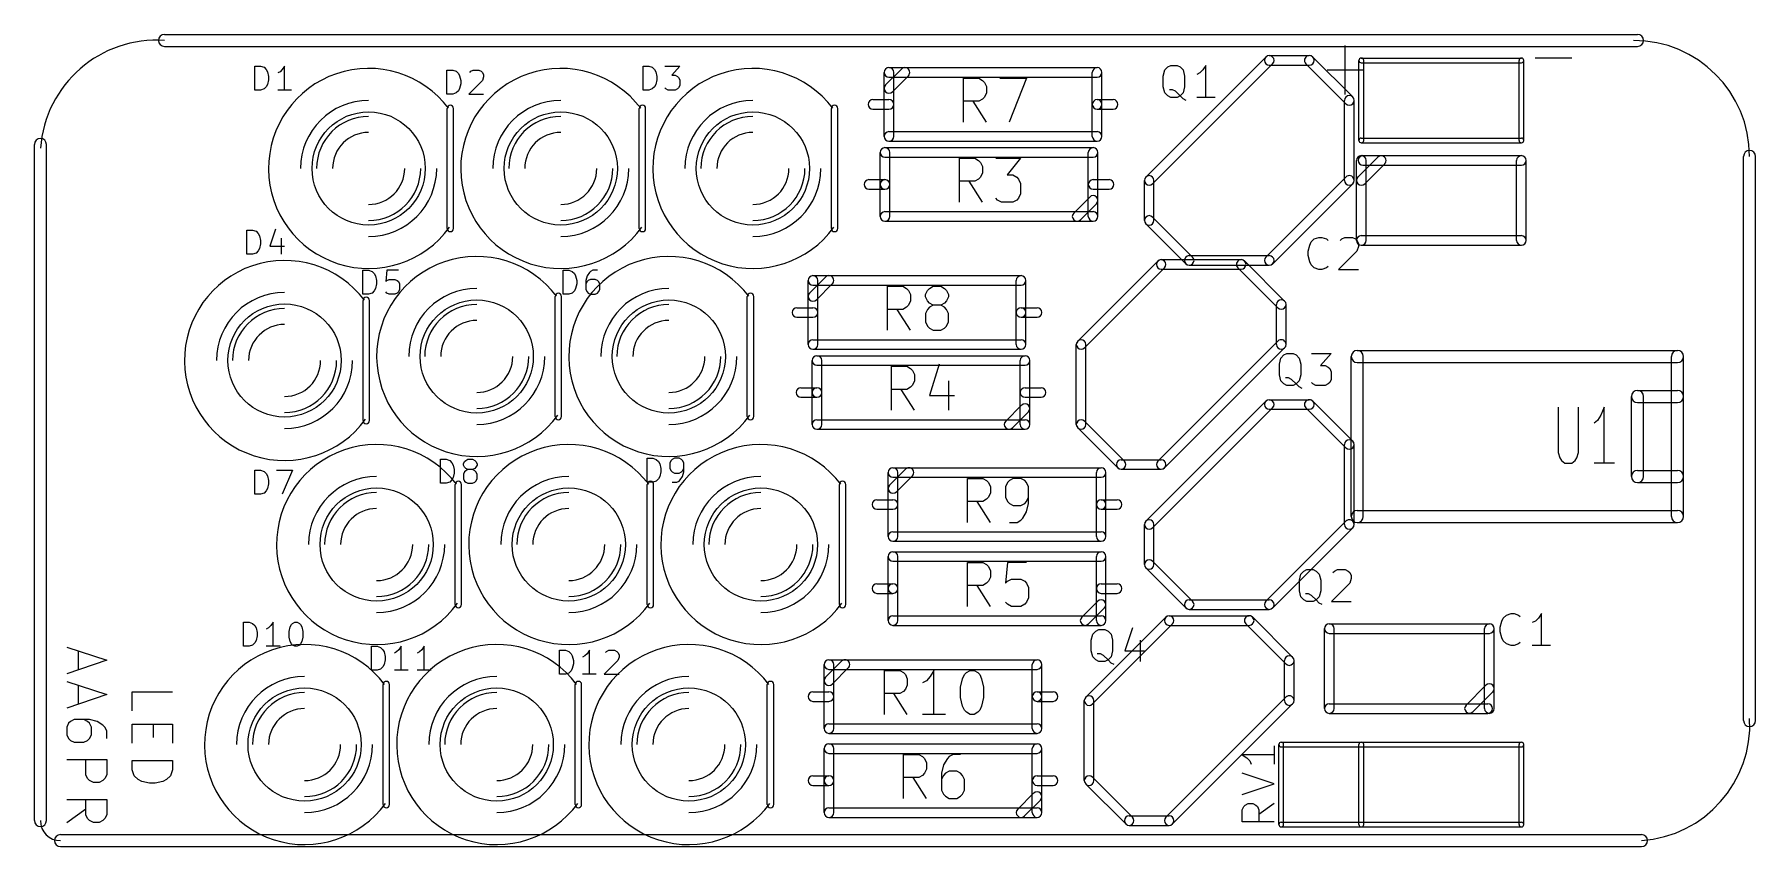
# Model space of a CAD drawing. Extents: x 62725 to 84225, y 46645 to 56795.
import ezdxf

# ---------------------------------------------------------------- set-up
doc = ezdxf.new("R2010")
doc.units = 0
doc.layers.add('BLACK', color=1, linetype='CONTINUOUS')

msp = doc.modelspace()

# ---------------------------------------------------------------- linework, layer by layer
at = {"layer": 'BLACK'}
for p, q in [((64350, 56795), (82750, 56795)), ((64350, 56645), (82750, 56645)), ((79100, 56046), (79100, 56656)), ((65478, 56099), (65478, 56399)), ((65478, 56399), (65550, 56399)), ((65550, 56399), (65593, 56384)), ((65593, 56384), (65621, 56356)), ((65621, 56356), (65636, 56327)), ((65821, 56356), (65793, 56327)), ((65850, 56399), (65821, 56356)), ((65850, 56099), (65850, 56399)), ((67878, 56049), (67878, 56349)), ((67878, 56349), (67950, 56349)), ((67950, 56349), (67993, 56334)), ((67993, 56334), (68021, 56306)), ((68164, 56320), (68178, 56334)), ((68178, 56334), (68207, 56349)), ((68207, 56349), (68278, 56349)), ((68278, 56349), (68307, 56334)), ((68307, 56334), (68321, 56320)), ((70328, 56099), (70328, 56399)), ((70328, 56399), (70400, 56399)), ((70400, 56399), (70443, 56384)), ((70443, 56384), (70471, 56356)), ((70471, 56356), (70486, 56327)), ((70600, 56399), (70786, 56399)), ((70786, 56399), (70686, 56284)), ((73358, 56163), (73557, 56362)), ((73400, 56380), (76000, 56380)), ((78107, 56512), (76608, 55013)), ((78192, 56427), (76693, 54928)), ((76826, 56275), (76845, 56351)), ((76845, 56351), (76883, 56389)), ((76883, 56389), (76921, 56408)), ((76921, 56408), (76998, 56408)), ((76998, 56408), (77036, 56389)), ((77036, 56389), (77074, 56351)), ((77074, 56351), (77093, 56275)), ((77321, 56351), (77283, 56313)), ((77359, 56408), (77321, 56351)), ((77359, 56008), (77359, 56408)), ((78150, 56530), (78650, 56530)), ((78150, 56410), (78650, 56410)), ((79107, 55928), (78608, 56427)), ((79192, 56013), (78693, 56512)), ((78872, 56351), (79329, 56351)), ((79270, 55470), (79270, 56470)), ((79300, 56500), (81300, 56500)), ((79300, 56440), (81300, 56440)), ((79330, 55470), (79330, 56470)), ((81270, 55470), (81270, 56470)), ((81330, 55470), (81330, 56470)), ((81472, 56501), (81929, 56501)), ((65621, 56141), (65593, 56113)), ((65636, 56170), (65621, 56141)), ((65636, 56327), (65650, 56270)), ((65650, 56227), (65636, 56170)), ((65650, 56270), (65650, 56227)), ((65793, 56327), (65764, 56313)), ((68021, 56306), (68036, 56277)), ((68036, 56120), (68021, 56091)), ((68036, 56277), (68050, 56220)), ((68050, 56177), (68036, 56120)), ((68050, 56220), (68050, 56177)), ((68321, 56220), (68150, 56049)), ((68321, 56320), (68336, 56291)), ((68336, 56263), (68321, 56220)), ((68336, 56291), (68336, 56263)), ((70471, 56141), (70443, 56113)), ((70486, 56170), (70471, 56141)), ((70486, 56327), (70500, 56270)), ((70500, 56227), (70486, 56170)), ((70500, 56270), (70500, 56227)), ((70614, 56113), (70600, 56127)), ((70686, 56284), (70728, 56284)), ((70728, 56284), (70757, 56270)), ((70757, 56270), (70771, 56256)), ((70771, 56127), (70757, 56113)), ((70771, 56256), (70786, 56227)), ((70786, 56156), (70771, 56127)), ((70786, 56227), (70786, 56156)), ((73340, 55520), (73340, 56320)), ((73400, 56260), (76000, 56260)), ((73443, 56078), (73642, 56277)), ((73460, 55520), (73460, 56320)), ((74331, 55697), (74331, 56247)), ((74331, 56247), (74522, 56247)), ((74522, 56247), (74569, 56221)), ((74569, 56221), (74593, 56195)), ((74593, 56195), (74617, 56143)), ((74617, 56143), (74617, 56064)), ((74783, 56247), (75117, 56247)), ((75117, 56247), (74902, 55697)), ((75940, 55920), (75940, 56320)), ((76060, 55920), (76060, 56320)), ((76826, 56141), (76826, 56275)), ((76845, 56065), (76826, 56141)), ((77093, 56141), (77074, 56065)), ((77093, 56275), (77093, 56141)), ((77283, 56313), (77245, 56294)), ((65550, 56099), (65478, 56099)), ((65593, 56113), (65550, 56099)), ((65936, 56099), (65764, 56099)), ((67950, 56049), (67878, 56049)), ((67993, 56063), (67950, 56049)), ((68021, 56091), (67993, 56063)), ((68150, 56049), (68336, 56049)), ((70400, 56099), (70328, 56099)), ((70443, 56113), (70400, 56099)), ((70643, 56099), (70614, 56113)), ((70728, 56099), (70643, 56099)), ((70757, 56113), (70728, 56099)), ((73200, 55980), (73400, 55980)), ((74522, 55959), (74331, 55959)), ((74617, 55697), (74450, 55959)), ((74569, 55985), (74522, 55959)), ((74593, 56012), (74569, 55985)), ((74617, 56064), (74593, 56012)), ((75940, 55520), (75940, 55920)), ((76000, 55980), (76200, 55980)), ((76060, 55520), (76060, 55920)), ((76883, 56027), (76845, 56065)), ((76921, 56008), (76883, 56027)), ((76940, 56103), (76902, 56103)), ((76998, 56008), (76921, 56008)), ((76979, 56084), (76940, 56103)), ((77036, 56027), (76979, 56084)), ((77036, 56027), (76998, 56008)), ((77074, 56065), (77036, 56027)), ((77074, 55989), (77036, 56027)), ((77112, 55970), (77074, 55989)), ((77474, 56008), (77245, 56008)), ((79090, 54970), (79090, 55970)), ((79210, 54970), (79210, 55970)), ((67880, 54370), (67880, 55870)), ((67960, 54370), (67960, 55870)), ((70280, 54370), (70280, 55870)), ((70360, 54370), (70360, 55870)), ((72680, 54370), (72680, 55870)), ((72760, 54370), (72760, 55870)), ((73200, 55860), (73400, 55860)), ((76000, 55860), (76200, 55860)), ((73400, 55580), (76000, 55580)), ((79300, 55500), (81300, 55500)), ((62725, 46970), (62725, 55420)), ((62875, 46970), (62875, 55420)), ((73290, 54920), (73290, 55320)), ((73350, 55380), (75950, 55380)), ((73350, 55260), (75950, 55260)), ((73400, 55460), (76000, 55460)), ((73410, 54920), (73410, 55320)), ((75890, 54520), (75890, 55320)), ((76010, 54520), (76010, 55320)), ((79258, 55013), (79507, 55262)), ((79300, 55440), (81300, 55440)), ((79320, 55280), (81300, 55280)), ((84075, 48220), (84075, 55270)), ((84225, 48220), (84225, 55270)), ((74281, 54697), (74281, 55247)), ((74281, 55247), (74472, 55247)), ((74472, 55247), (74519, 55221)), ((74519, 55221), (74543, 55195)), ((74543, 55195), (74567, 55143)), ((74567, 55064), (74543, 55012)), ((74567, 55143), (74567, 55064)), ((74733, 55247), (75043, 55247)), ((75043, 55247), (74876, 55038)), ((79240, 54220), (79240, 55220)), ((79320, 55160), (81300, 55160)), ((79343, 54928), (79592, 55177)), ((79360, 54220), (79360, 55220)), ((81240, 54220), (81240, 55220)), ((81360, 54220), (81360, 55220)), ((73150, 54980), (73350, 54980)), ((73150, 54860), (73350, 54860)), ((73290, 54520), (73290, 54920)), ((73410, 54520), (73410, 54920)), ((74472, 54959), (74281, 54959)), ((74567, 54697), (74400, 54959)), ((74519, 54985), (74472, 54959)), ((74543, 55012), (74519, 54985)), ((74876, 55038), (74948, 55038)), ((74948, 55038), (74995, 55012)), ((74995, 55012), (75019, 54985)), ((75019, 54985), (75043, 54933)), ((75043, 54933), (75043, 54802)), ((75950, 54980), (76150, 54980)), ((75950, 54860), (76150, 54860)), ((76590, 54470), (76590, 54970)), ((76710, 54470), (76710, 54970)), ((78108, 54013), (79107, 55012)), ((78193, 53928), (79192, 54927)), ((74757, 54724), (74733, 54750)), ((74805, 54697), (74757, 54724)), ((74948, 54697), (74805, 54697)), ((74995, 54724), (74948, 54697)), ((75019, 54750), (74995, 54724)), ((75043, 54802), (75019, 54750)), ((75907, 54762), (75708, 54563)), ((75992, 54677), (75793, 54478)), ((73350, 54580), (75950, 54580)), ((73350, 54460), (75950, 54460)), ((76608, 54427), (77107, 53928)), ((76693, 54512), (77192, 54013)), ((65378, 54049), (65378, 54349)), ((65378, 54349), (65450, 54349)), ((65450, 54349), (65493, 54334)), ((65493, 54334), (65521, 54306)), ((65521, 54306), (65536, 54277)), ((65536, 54277), (65550, 54220)), ((65550, 54220), (65550, 54177)), ((65736, 54363), (65664, 54149)), ((65807, 54249), (65807, 54049)), ((78655, 54163), (78674, 54201)), ((78674, 54201), (78712, 54239)), ((78712, 54239), (78770, 54258)), ((78770, 54258), (78808, 54258)), ((78808, 54258), (78865, 54239)), ((78865, 54239), (78884, 54220)), ((79036, 54220), (79055, 54239)), ((79055, 54239), (79093, 54258)), ((79093, 54258), (79189, 54258)), ((79189, 54258), (79227, 54239)), ((79227, 54239), (79246, 54220)), ((79246, 54220), (79265, 54182)), ((79265, 54182), (79265, 54144)), ((79300, 54280), (81300, 54280)), ((65450, 54049), (65378, 54049)), ((65493, 54063), (65450, 54049)), ((65521, 54091), (65493, 54063)), ((65536, 54120), (65521, 54091)), ((65550, 54177), (65536, 54120)), ((65664, 54149), (65850, 54149)), ((76800, 53980), (77800, 53980)), ((77150, 54030), (78150, 54030)), ((78636, 54087), (78655, 54163)), ((78636, 54030), (78636, 54087)), ((78655, 53953), (78636, 54030)), ((79246, 54087), (79017, 53858)), ((79265, 54144), (79246, 54087)), ((79300, 54160), (81300, 54160)), ((66828, 53549), (66828, 53849)), ((66828, 53849), (66900, 53849)), ((66900, 53849), (66943, 53834)), ((66943, 53834), (66971, 53806)), ((66971, 53806), (66986, 53777)), ((66986, 53777), (67000, 53720)), ((67128, 53849), (67114, 53706)), ((67271, 53849), (67128, 53849)), ((69328, 53549), (69328, 53849)), ((69328, 53849), (69400, 53849)), ((69400, 53849), (69443, 53834)), ((69443, 53834), (69471, 53806)), ((69471, 53806), (69486, 53777)), ((69486, 53777), (69500, 53720)), ((69628, 53777), (69614, 53720)), ((69657, 53820), (69628, 53777)), ((69671, 53834), (69657, 53820)), ((69700, 53849), (69671, 53834)), ((69757, 53849), (69700, 53849)), ((72408, 53563), (72607, 53762)), ((72450, 53780), (75050, 53780)), ((76757, 53962), (75758, 52963)), ((76842, 53877), (75843, 52878)), ((76800, 53860), (77800, 53860)), ((77150, 53910), (78150, 53910)), ((78257, 53378), (77758, 53877)), ((78342, 53463), (77843, 53962)), ((78674, 53915), (78655, 53953)), ((78712, 53877), (78674, 53915)), ((78770, 53858), (78712, 53877)), ((78808, 53858), (78770, 53858)), ((78865, 53877), (78808, 53858)), ((78884, 53896), (78865, 53877)), ((79017, 53858), (79265, 53858)), ((66900, 53549), (66828, 53549)), ((66943, 53563), (66900, 53549)), ((66971, 53591), (66943, 53563)), ((66986, 53620), (66971, 53591)), ((67000, 53677), (66986, 53620)), ((67000, 53720), (67000, 53677)), ((67114, 53706), (67128, 53720)), ((67128, 53563), (67114, 53577)), ((67128, 53720), (67157, 53734)), ((67157, 53549), (67128, 53563)), ((67157, 53734), (67228, 53734)), ((67228, 53549), (67157, 53549)), ((67228, 53734), (67257, 53720)), ((67257, 53563), (67228, 53549)), ((67257, 53720), (67271, 53706)), ((67271, 53577), (67257, 53563)), ((67271, 53706), (67286, 53677)), ((67286, 53606), (67271, 53577)), ((67286, 53677), (67286, 53606)), ((69400, 53549), (69328, 53549)), ((69443, 53563), (69400, 53549)), ((69471, 53591), (69443, 53563)), ((69486, 53620), (69471, 53591)), ((69500, 53677), (69486, 53620)), ((69500, 53720), (69500, 53677)), ((69614, 53720), (69614, 53606)), ((69628, 53706), (69614, 53677)), ((69614, 53606), (69628, 53577)), ((69643, 53720), (69628, 53706)), ((69628, 53577), (69643, 53563)), ((69671, 53734), (69643, 53720)), ((69643, 53563), (69671, 53549)), ((69728, 53734), (69671, 53734)), ((69671, 53549), (69728, 53549)), ((69757, 53720), (69728, 53734)), ((69728, 53549), (69757, 53563)), ((69771, 53706), (69757, 53720)), ((69757, 53563), (69771, 53577)), ((69786, 53677), (69771, 53706)), ((69771, 53577), (69786, 53606)), ((69786, 53606), (69786, 53677)), ((72390, 52920), (72390, 53720)), ((72450, 53660), (75050, 53660)), ((72493, 53478), (72692, 53677)), ((72510, 52920), (72510, 53720)), ((73381, 53097), (73381, 53647)), ((73381, 53647), (73572, 53647)), ((73572, 53647), (73619, 53621)), ((73619, 53621), (73643, 53595)), ((73643, 53595), (73667, 53543)), ((73667, 53543), (73667, 53464)), ((73857, 53543), (73881, 53595)), ((73857, 53516), (73857, 53543)), ((73881, 53595), (73905, 53621)), ((73905, 53621), (73952, 53647)), ((73952, 53647), (74048, 53647)), ((74048, 53647), (74095, 53621)), ((74095, 53621), (74119, 53595)), ((74119, 53595), (74143, 53543)), ((74143, 53543), (74143, 53516)), ((74990, 53320), (74990, 53720)), ((75110, 53320), (75110, 53720)), ((66830, 51970), (66830, 53470)), ((66910, 51970), (66910, 53470)), ((69230, 52020), (69230, 53520)), ((69310, 52020), (69310, 53520)), ((71630, 52020), (71630, 53520)), ((71710, 52020), (71710, 53520)), ((72250, 53380), (72450, 53380)), ((73572, 53359), (73381, 53359)), ((73667, 53097), (73500, 53359)), ((73619, 53385), (73572, 53359)), ((73643, 53412), (73619, 53385)), ((73667, 53464), (73643, 53412)), ((73881, 53464), (73857, 53516)), ((73881, 53359), (73857, 53307)), ((73905, 53438), (73881, 53464)), ((73905, 53385), (73881, 53359)), ((73952, 53412), (73905, 53438)), ((73952, 53412), (73905, 53385)), ((74048, 53412), (73952, 53412)), ((74095, 53438), (74048, 53412)), ((74095, 53385), (74048, 53412)), ((74119, 53464), (74095, 53438)), ((74119, 53359), (74095, 53385)), ((74143, 53516), (74119, 53464)), ((74143, 53307), (74119, 53359)), ((74990, 52920), (74990, 53320)), ((75050, 53380), (75250, 53380)), ((75110, 52920), (75110, 53320)), ((78240, 52920), (78240, 53420)), ((78360, 52920), (78360, 53420)), ((72250, 53260), (72450, 53260)), ((73857, 53307), (73857, 53202)), ((73857, 53202), (73881, 53150)), ((73881, 53150), (73905, 53124)), ((73905, 53124), (73952, 53097)), ((74048, 53097), (74095, 53124)), ((74095, 53124), (74119, 53150)), ((74119, 53150), (74143, 53202)), ((74143, 53202), (74143, 53307)), ((75050, 53260), (75250, 53260)), ((72450, 52980), (75050, 52980)), ((73952, 53097), (74048, 53097)), ((75740, 51920), (75740, 52920)), ((75860, 51920), (75860, 52920)), ((76758, 51463), (78257, 52962)), ((72440, 52320), (72440, 52720)), ((72450, 52860), (75050, 52860)), ((72500, 52780), (75100, 52780)), ((72560, 52320), (72560, 52720)), ((75040, 51920), (75040, 52720)), ((75160, 51920), (75160, 52720)), ((76843, 51378), (78342, 52877)), ((78276, 52675), (78295, 52751)), ((78276, 52541), (78276, 52675)), ((78295, 52751), (78333, 52789)), ((78333, 52789), (78371, 52808)), ((78371, 52808), (78448, 52808)), ((78448, 52808), (78486, 52789)), ((78486, 52789), (78524, 52751)), ((78524, 52751), (78543, 52675)), ((78543, 52675), (78543, 52541)), ((78676, 52808), (78924, 52808)), ((78924, 52808), (78790, 52656)), ((79175, 50770), (79175, 52770)), ((79250, 52845), (83250, 52845)), ((79250, 52695), (83250, 52695)), ((79325, 50770), (79325, 52770)), ((83175, 50770), (83175, 52770)), ((83325, 50770), (83325, 52770)), ((72500, 52660), (75100, 52660)), ((73431, 52097), (73431, 52647)), ((73431, 52647), (73622, 52647)), ((73622, 52647), (73669, 52621)), ((73669, 52621), (73693, 52595)), ((73693, 52595), (73717, 52543)), ((73717, 52464), (73693, 52412)), ((73717, 52543), (73717, 52464)), ((74026, 52674), (73907, 52281)), ((74145, 52464), (74145, 52097)), ((78295, 52465), (78276, 52541)), ((78333, 52427), (78295, 52465)), ((78390, 52503), (78352, 52503)), ((78429, 52484), (78390, 52503)), ((78486, 52427), (78429, 52484)), ((78524, 52465), (78486, 52427)), ((78543, 52541), (78524, 52465)), ((78790, 52656), (78848, 52656)), ((78848, 52656), (78886, 52637)), ((78886, 52637), (78905, 52618)), ((78905, 52618), (78924, 52580)), ((78924, 52484), (78905, 52446)), ((78924, 52580), (78924, 52484)), ((72300, 52380), (72500, 52380)), ((72300, 52260), (72500, 52260)), ((72440, 51920), (72440, 52320)), ((72560, 51920), (72560, 52320)), ((73622, 52359), (73431, 52359)), ((73717, 52097), (73550, 52359)), ((73669, 52385), (73622, 52359)), ((73693, 52412), (73669, 52385)), ((73907, 52281), (74217, 52281)), ((75100, 52380), (75300, 52380)), ((75100, 52260), (75300, 52260)), ((78371, 52408), (78333, 52427)), ((78448, 52408), (78371, 52408)), ((78486, 52427), (78448, 52408)), ((78524, 52389), (78486, 52427)), ((78562, 52370), (78524, 52389)), ((78695, 52427), (78676, 52446)), ((78733, 52408), (78695, 52427)), ((78848, 52408), (78733, 52408)), ((78886, 52427), (78848, 52408)), ((78905, 52446), (78886, 52427)), ((82675, 51270), (82675, 52270)), ((82750, 52345), (83250, 52345)), ((82825, 51270), (82825, 52270)), ((75057, 52162), (74858, 51963)), ((75142, 52077), (74943, 51878)), ((78107, 52212), (76608, 50713)), ((78192, 52127), (76693, 50628)), ((78150, 52230), (78650, 52230)), ((78150, 52110), (78650, 52110)), ((79107, 51628), (78608, 52127)), ((79192, 51713), (78693, 52212)), ((81757, 52137), (81757, 51570)), ((82014, 51570), (82014, 52137)), ((82292, 52037), (82250, 51970)), ((82335, 52137), (82292, 52037)), ((82335, 51437), (82335, 52137)), ((82750, 52195), (83250, 52195)), ((72500, 51980), (75100, 51980)), ((72500, 51860), (75100, 51860)), ((75758, 51877), (76257, 51378)), ((75843, 51962), (76342, 51463)), ((82250, 51970), (82207, 51937)), ((79090, 50670), (79090, 51670)), ((79210, 50670), (79210, 51670)), ((67798, 51185), (67798, 51485)), ((67798, 51485), (67870, 51485)), ((67870, 51485), (67913, 51470)), ((67913, 51470), (67941, 51442)), ((67941, 51442), (67956, 51413)), ((67956, 51413), (67970, 51356)), ((68084, 51427), (68098, 51456)), ((68084, 51413), (68084, 51427)), ((68098, 51385), (68084, 51413)), ((68098, 51456), (68113, 51470)), ((68113, 51370), (68098, 51385)), ((68113, 51470), (68141, 51485)), ((68141, 51485), (68198, 51485)), ((68198, 51485), (68227, 51470)), ((68227, 51470), (68241, 51456)), ((68241, 51385), (68227, 51370)), ((68241, 51456), (68256, 51427)), ((68256, 51413), (68241, 51385)), ((68256, 51427), (68256, 51413)), ((70378, 51199), (70378, 51499)), ((70378, 51499), (70450, 51499)), ((70450, 51499), (70493, 51484)), ((70493, 51484), (70521, 51456)), ((70521, 51456), (70536, 51427)), ((70536, 51427), (70550, 51370)), ((70678, 51470), (70664, 51441)), ((70664, 51441), (70664, 51370)), ((70693, 51484), (70678, 51470)), ((70721, 51499), (70693, 51484)), ((70778, 51499), (70721, 51499)), ((70807, 51484), (70778, 51499)), ((70821, 51470), (70807, 51484)), ((70836, 51441), (70821, 51470)), ((70836, 51327), (70836, 51441)), ((76300, 51480), (76800, 51480)), ((81757, 51570), (81779, 51503)), ((81779, 51503), (81800, 51470)), ((81800, 51470), (81843, 51437)), ((81843, 51437), (81929, 51437)), ((81929, 51437), (81971, 51470)), ((81971, 51470), (81993, 51503)), ((81993, 51503), (82014, 51570)), ((82464, 51437), (82207, 51437)), ((65478, 51049), (65478, 51349)), ((65478, 51349), (65550, 51349)), ((65550, 51349), (65593, 51334)), ((65593, 51334), (65621, 51306)), ((65621, 51306), (65636, 51277)), ((65636, 51277), (65650, 51220)), ((65650, 51177), (65636, 51120)), ((65650, 51220), (65650, 51177)), ((65750, 51349), (65950, 51349)), ((65950, 51349), (65821, 51049)), ((67870, 51185), (67798, 51185)), ((67913, 51199), (67870, 51185)), ((67941, 51227), (67913, 51199)), ((67956, 51256), (67941, 51227)), ((67970, 51313), (67956, 51256)), ((67970, 51356), (67970, 51313)), ((67980, 49670), (67980, 51170)), ((68060, 49670), (68060, 51170)), ((68098, 51327), (68084, 51299)), ((68084, 51299), (68084, 51242)), ((68084, 51242), (68098, 51213)), ((68113, 51342), (68098, 51327)), ((68098, 51213), (68113, 51199)), ((68141, 51356), (68113, 51370)), ((68141, 51356), (68113, 51342)), ((68113, 51199), (68141, 51185)), ((68198, 51356), (68141, 51356)), ((68141, 51185), (68198, 51185)), ((68227, 51370), (68198, 51356)), ((68227, 51342), (68198, 51356)), ((68198, 51185), (68227, 51199)), ((68241, 51327), (68227, 51342)), ((68227, 51199), (68241, 51213)), ((68256, 51299), (68241, 51327)), ((68241, 51213), (68256, 51242)), ((68256, 51242), (68256, 51299)), ((70450, 51199), (70378, 51199)), ((70380, 49670), (70380, 51170)), ((70493, 51213), (70450, 51199)), ((70460, 49670), (70460, 51170)), ((70521, 51241), (70493, 51213)), ((70536, 51270), (70521, 51241)), ((70550, 51327), (70536, 51270)), ((70550, 51370), (70550, 51327)), ((70664, 51370), (70678, 51341)), ((70678, 51341), (70693, 51327)), ((70693, 51327), (70721, 51313)), ((70693, 51199), (70750, 51199)), ((70721, 51313), (70778, 51313)), ((70750, 51199), (70778, 51213)), ((70778, 51313), (70807, 51327)), ((70778, 51213), (70793, 51227)), ((70793, 51227), (70821, 51270)), ((70807, 51327), (70821, 51341)), ((70821, 51341), (70836, 51370)), ((70821, 51270), (70836, 51327)), ((72780, 49670), (72780, 51170)), ((72860, 49670), (72860, 51170)), ((73390, 50520), (73390, 51320)), ((73408, 51163), (73607, 51362)), ((73450, 51380), (76050, 51380)), ((73450, 51260), (76050, 51260)), ((73493, 51078), (73692, 51277)), ((73510, 50520), (73510, 51320)), ((74381, 50697), (74381, 51247)), ((74381, 51247), (74572, 51247)), ((74572, 51247), (74619, 51221)), ((74619, 51221), (74643, 51195)), ((74643, 51195), (74667, 51143)), ((74881, 51195), (74857, 51143)), ((74905, 51221), (74881, 51195)), ((74952, 51247), (74905, 51221)), ((75048, 51247), (74952, 51247)), ((75095, 51221), (75048, 51247)), ((75119, 51195), (75095, 51221)), ((75143, 51143), (75119, 51195)), ((75990, 50920), (75990, 51320)), ((76110, 50920), (76110, 51320)), ((76300, 51360), (76800, 51360)), ((82750, 51345), (83250, 51345)), ((82750, 51195), (83250, 51195)), ((65550, 51049), (65478, 51049)), ((65593, 51063), (65550, 51049)), ((65621, 51091), (65593, 51063)), ((65636, 51120), (65621, 51091)), ((73250, 50980), (73450, 50980)), ((74572, 50959), (74381, 50959)), ((74667, 50697), (74500, 50959)), ((74619, 50985), (74572, 50959)), ((74643, 51012), (74619, 50985)), ((74667, 51064), (74643, 51012)), ((74667, 51143), (74667, 51064)), ((74857, 51143), (74857, 51012)), ((74857, 51012), (74881, 50959)), ((74881, 50959), (74905, 50933)), ((75095, 50933), (75119, 50959)), ((75119, 50959), (75143, 51012)), ((75143, 50933), (75143, 51143)), ((76050, 50980), (76250, 50980)), ((73250, 50860), (73450, 50860)), ((74905, 50933), (74952, 50907)), ((74952, 50907), (75048, 50907)), ((75048, 50907), (75095, 50933)), ((75048, 50724), (75072, 50750)), ((75072, 50750), (75119, 50828)), ((75119, 50828), (75143, 50933)), ((75990, 50520), (75990, 50920)), ((76050, 50860), (76250, 50860)), ((76110, 50520), (76110, 50920)), ((79250, 50845), (83250, 50845)), ((73450, 50580), (76050, 50580)), ((74905, 50697), (75000, 50697)), ((75000, 50697), (75048, 50724)), ((76590, 50170), (76590, 50670)), ((76710, 50170), (76710, 50670)), ((78108, 49713), (79107, 50712)), ((78193, 49628), (79192, 50627)), ((79250, 50695), (83250, 50695)), ((73450, 50460), (76050, 50460)), ((73450, 50330), (76050, 50330)), ((73390, 49870), (73390, 50270)), ((73450, 50210), (76050, 50210)), ((73510, 49870), (73510, 50270)), ((74381, 49647), (74381, 50197)), ((74381, 50197), (74572, 50197)), ((74572, 50197), (74619, 50171)), ((74619, 50171), (74643, 50145)), ((74643, 50145), (74667, 50093)), ((74881, 50197), (74857, 49935)), ((75119, 50197), (74881, 50197)), ((75990, 49470), (75990, 50270)), ((76110, 49470), (76110, 50270)), ((76608, 50127), (77107, 49628)), ((76693, 50212), (77192, 49713)), ((78583, 50089), (78621, 50108)), ((78621, 50108), (78698, 50108)), ((78698, 50108), (78736, 50089)), ((78964, 50089), (79002, 50108)), ((79002, 50108), (79098, 50108)), ((79098, 50108), (79136, 50089)), ((73250, 49930), (73450, 49930)), ((74572, 49909), (74381, 49909)), ((74667, 49647), (74500, 49909)), ((74619, 49935), (74572, 49909)), ((74643, 49962), (74619, 49935)), ((74667, 50014), (74643, 49962)), ((74667, 50093), (74667, 50014)), ((74857, 49935), (74881, 49962)), ((74881, 49962), (74929, 49988)), ((74929, 49988), (75048, 49988)), ((75048, 49988), (75095, 49962)), ((75095, 49962), (75119, 49935)), ((75119, 49935), (75143, 49883)), ((75143, 49883), (75143, 49752)), ((76050, 49930), (76250, 49930)), ((78526, 49975), (78545, 50051)), ((78526, 49841), (78526, 49975)), ((78545, 50051), (78583, 50089)), ((78736, 50089), (78774, 50051)), ((78774, 50051), (78793, 49975)), ((78793, 49975), (78793, 49841)), ((79155, 49937), (78926, 49708)), ((78945, 50070), (78964, 50089)), ((79136, 50089), (79155, 50070)), ((79155, 50070), (79174, 50032)), ((79174, 49994), (79155, 49937)), ((79174, 50032), (79174, 49994)), ((73250, 49810), (73450, 49810)), ((73390, 49470), (73390, 49870)), ((73510, 49470), (73510, 49870)), ((74881, 49674), (74857, 49700)), ((74929, 49647), (74881, 49674)), ((75095, 49674), (75048, 49647)), ((75119, 49700), (75095, 49674)), ((75143, 49752), (75119, 49700)), ((76007, 49712), (75808, 49513)), ((76050, 49810), (76250, 49810)), ((77150, 49730), (78150, 49730)), ((78545, 49765), (78526, 49841)), ((78583, 49727), (78545, 49765)), ((78621, 49708), (78583, 49727)), ((78640, 49803), (78602, 49803)), ((78698, 49708), (78621, 49708)), ((78679, 49784), (78640, 49803)), ((78736, 49727), (78679, 49784)), ((78736, 49727), (78698, 49708)), ((78774, 49765), (78736, 49727)), ((78774, 49689), (78736, 49727)), ((78793, 49841), (78774, 49765)), ((78812, 49670), (78774, 49689)), ((78926, 49708), (79174, 49708)), ((73450, 49530), (76050, 49530)), ((75048, 49647), (74929, 49647)), ((76857, 49512), (75858, 48513)), ((76092, 49627), (75893, 49428)), ((76900, 49530), (77900, 49530)), ((77150, 49610), (78150, 49610)), ((78442, 49013), (77943, 49512)), ((81036, 49387), (81055, 49463)), ((81055, 49463), (81074, 49501)), ((81074, 49501), (81112, 49539)), ((81112, 49539), (81170, 49558)), ((81170, 49558), (81208, 49558)), ((81208, 49558), (81265, 49539)), ((81265, 49539), (81284, 49520)), ((81474, 49463), (81436, 49444)), ((81512, 49501), (81474, 49463)), ((81550, 49558), (81512, 49501)), ((81550, 49158), (81550, 49558)), ((65335, 49149), (65335, 49449)), ((65335, 49449), (65407, 49449)), ((65407, 49449), (65450, 49434)), ((65450, 49434), (65478, 49406)), ((65478, 49406), (65493, 49377)), ((65493, 49377), (65507, 49320)), ((65507, 49277), (65493, 49220)), ((65507, 49320), (65507, 49277)), ((65650, 49377), (65621, 49363)), ((65678, 49406), (65650, 49377)), ((65707, 49449), (65678, 49406)), ((65707, 49149), (65707, 49449)), ((65907, 49334), (65921, 49391)), ((65907, 49263), (65907, 49334)), ((65921, 49206), (65907, 49263)), ((65921, 49391), (65936, 49420)), ((65936, 49420), (65950, 49434)), ((65950, 49434), (65979, 49449)), ((65979, 49449), (66007, 49449)), ((66007, 49449), (66036, 49434)), ((66036, 49434), (66050, 49420)), ((66050, 49420), (66064, 49391)), ((66064, 49391), (66079, 49334)), ((66079, 49263), (66064, 49206)), ((66079, 49334), (66079, 49263)), ((73450, 49410), (76050, 49410)), ((75926, 49225), (75945, 49301)), ((76942, 49427), (75943, 48428)), ((75945, 49301), (75983, 49339)), ((75983, 49339), (76021, 49358)), ((76021, 49358), (76098, 49358)), ((76098, 49358), (76136, 49339)), ((76136, 49339), (76174, 49301)), ((76174, 49301), (76193, 49225)), ((76440, 49377), (76345, 49091)), ((76900, 49410), (77900, 49410)), ((78357, 48928), (77858, 49427)), ((78840, 48370), (78840, 49370)), ((78900, 49430), (80900, 49430)), ((78900, 49310), (80900, 49310)), ((78960, 48370), (78960, 49370)), ((80840, 48370), (80840, 49370)), ((80960, 48370), (80960, 49370)), ((81036, 49330), (81036, 49387)), ((81055, 49253), (81036, 49330)), ((81074, 49215), (81055, 49253)), ((63128, 49139), (63628, 48973)), ((63270, 49092), (63270, 48854)), ((65407, 49149), (65335, 49149)), ((65450, 49163), (65407, 49149)), ((65478, 49191), (65450, 49163)), ((65493, 49220), (65478, 49191)), ((65793, 49149), (65621, 49149)), ((65936, 49177), (65921, 49206)), ((65950, 49163), (65936, 49177)), ((65979, 49149), (65950, 49163)), ((66007, 49149), (65979, 49149)), ((66036, 49163), (66007, 49149)), ((66050, 49177), (66036, 49163)), ((66064, 49206), (66050, 49177)), ((66935, 48849), (66935, 49149)), ((66935, 49149), (67007, 49149)), ((67007, 49149), (67050, 49134)), ((67050, 49134), (67078, 49106)), ((67078, 49106), (67093, 49077)), ((67093, 49077), (67107, 49020)), ((67107, 49020), (67107, 48977)), ((67250, 49077), (67221, 49063)), ((67278, 49106), (67250, 49077)), ((67307, 49149), (67278, 49106)), ((67307, 48849), (67307, 49149)), ((67536, 49077), (67507, 49063)), ((67564, 49106), (67536, 49077)), ((67593, 49149), (67564, 49106)), ((67593, 48849), (67593, 49149)), ((69285, 48799), (69285, 49099)), ((69285, 49099), (69357, 49099)), ((69357, 49099), (69400, 49084)), ((69400, 49084), (69428, 49056)), ((69428, 49056), (69443, 49027)), ((69443, 49027), (69457, 48970)), ((69600, 49027), (69571, 49013)), ((69628, 49056), (69600, 49027)), ((69657, 49099), (69628, 49056)), ((69657, 48799), (69657, 49099)), ((69857, 49070), (69871, 49084)), ((69871, 49084), (69900, 49099)), ((69900, 49099), (69971, 49099)), ((69971, 49099), (70000, 49084)), ((70000, 49084), (70014, 49070)), ((70014, 49070), (70029, 49041)), ((70029, 49041), (70029, 49013)), ((75926, 49091), (75926, 49225)), ((75945, 49015), (75926, 49091)), ((76040, 49053), (76002, 49053)), ((76079, 49034), (76040, 49053)), ((76136, 48977), (76079, 49034)), ((76193, 49091), (76174, 49015)), ((76193, 49225), (76193, 49091)), ((76345, 49091), (76593, 49091)), ((76536, 49225), (76536, 48958)), ((81112, 49177), (81074, 49215)), ((81170, 49158), (81112, 49177)), ((81208, 49158), (81170, 49158)), ((81265, 49177), (81208, 49158)), ((81284, 49196), (81265, 49177)), ((81665, 49158), (81436, 49158)), ((63628, 48973), (63128, 48806)), ((67007, 48849), (66935, 48849)), ((67050, 48863), (67007, 48849)), ((67078, 48891), (67050, 48863)), ((67093, 48920), (67078, 48891)), ((67107, 48977), (67093, 48920)), ((67393, 48849), (67221, 48849)), ((67679, 48849), (67507, 48849)), ((69400, 48813), (69357, 48799)), ((69428, 48841), (69400, 48813)), ((69443, 48870), (69428, 48841)), ((69457, 48927), (69443, 48870)), ((69457, 48970), (69457, 48927)), ((70014, 48970), (69843, 48799)), ((70029, 49013), (70014, 48970)), ((72590, 48120), (72590, 48920)), ((72608, 48763), (72807, 48962)), ((72650, 48980), (75250, 48980)), ((72650, 48860), (75250, 48860)), ((72693, 48678), (72892, 48877)), ((72710, 48120), (72710, 48920)), ((73343, 48297), (73343, 48847)), ((73343, 48847), (73534, 48847)), ((73534, 48847), (73581, 48821)), ((73581, 48821), (73605, 48795)), ((73962, 48847), (73914, 48769)), ((73962, 48297), (73962, 48847)), ((74343, 48795), (74367, 48821)), ((74367, 48821), (74414, 48847)), ((74414, 48847), (74462, 48847)), ((74462, 48847), (74510, 48821)), ((74510, 48821), (74533, 48795)), ((75190, 48520), (75190, 48920)), ((75310, 48520), (75310, 48920)), ((75983, 48977), (75945, 49015)), ((76021, 48958), (75983, 48977)), ((76098, 48958), (76021, 48958)), ((76136, 48977), (76098, 48958)), ((76174, 49015), (76136, 48977)), ((76174, 48939), (76136, 48977)), ((76212, 48920), (76174, 48939)), ((78340, 48470), (78340, 48970)), ((78460, 48470), (78460, 48970)), ((63128, 48710), (63628, 48544)), ((63270, 48663), (63270, 48425)), ((67080, 47170), (67080, 48670)), ((67160, 47170), (67160, 48670)), ((69357, 48799), (69285, 48799)), ((69480, 47170), (69480, 48670)), ((69560, 47170), (69560, 48670)), ((69743, 48799), (69571, 48799)), ((69843, 48799), (70029, 48799)), ((71880, 47170), (71880, 48670)), ((71960, 47170), (71960, 48670)), ((73605, 48612), (73581, 48585)), ((73605, 48795), (73629, 48743)), ((73629, 48664), (73605, 48612)), ((73629, 48743), (73629, 48664)), ((73867, 48716), (73819, 48690)), ((73914, 48769), (73867, 48716)), ((74295, 48638), (74319, 48743)), ((74295, 48507), (74295, 48638)), ((74319, 48743), (74343, 48795)), ((74533, 48795), (74557, 48743)), ((74557, 48743), (74581, 48638)), ((74581, 48638), (74581, 48507)), ((80857, 48662), (80608, 48413)), ((63628, 48544), (63128, 48377)), ((63948, 48341), (63948, 48579)), ((63948, 48579), (64448, 48579)), ((72450, 48580), (72650, 48580)), ((72450, 48460), (72650, 48460)), ((73534, 48559), (73343, 48559)), ((73629, 48297), (73462, 48559)), ((73581, 48585), (73534, 48559)), ((74319, 48402), (74295, 48507)), ((74343, 48350), (74319, 48402)), ((74557, 48402), (74533, 48350)), ((74581, 48507), (74557, 48402)), ((75190, 48120), (75190, 48520)), ((75250, 48580), (75450, 48580)), ((75250, 48460), (75450, 48460)), ((75310, 48120), (75310, 48520)), ((75840, 47470), (75840, 48470)), ((75960, 47470), (75960, 48470)), ((76858, 47013), (78357, 48512)), ((76943, 46928), (78442, 48427)), ((78900, 48430), (80880, 48430)), ((80942, 48577), (80693, 48328)), ((63151, 48186), (63128, 48139)), ((63175, 48210), (63151, 48186)), ((63223, 48234), (63175, 48210)), ((63413, 48234), (63223, 48234)), ((63390, 48210), (63342, 48234)), ((63413, 48186), (63390, 48210)), ((63509, 48210), (63413, 48234)), ((63437, 48139), (63413, 48186)), ((63580, 48162), (63509, 48210)), ((63604, 48139), (63580, 48162)), ((63948, 47936), (63948, 48174)), ((63948, 48174), (64448, 48174)), ((64210, 48174), (64210, 48007)), ((64448, 48174), (64448, 47936)), ((72650, 48180), (75250, 48180)), ((74105, 48297), (73819, 48297)), ((74367, 48324), (74343, 48350)), ((74414, 48297), (74367, 48324)), ((74462, 48297), (74414, 48297)), ((74510, 48324), (74462, 48297)), ((74533, 48350), (74510, 48324)), ((78900, 48310), (80880, 48310)), ((63128, 48139), (63128, 48043)), ((63128, 48043), (63151, 47996)), ((63151, 47996), (63175, 47972)), ((63175, 47972), (63223, 47948)), ((63223, 47948), (63342, 47948)), ((63342, 47948), (63390, 47972)), ((63390, 47972), (63413, 47996)), ((63413, 47996), (63437, 48043)), ((63437, 48043), (63437, 48139)), ((63628, 48091), (63604, 48139)), ((63628, 47996), (63628, 48091)), ((72650, 48060), (75250, 48060)), ((78300, 47950), (81300, 47950)), ((63128, 47734), (63628, 47734)), ((63366, 47543), (63366, 47734)), ((63628, 47734), (63628, 47543)), ((72590, 47470), (72590, 47870)), ((72650, 47930), (75250, 47930)), ((72650, 47810), (75250, 47810)), ((72710, 47470), (72710, 47870)), ((73581, 47247), (73581, 47797)), ((73581, 47797), (73772, 47797)), ((73772, 47797), (73819, 47771)), ((73819, 47771), (73843, 47745)), ((73843, 47745), (73867, 47693)), ((74129, 47745), (74081, 47666)), ((74152, 47771), (74129, 47745)), ((74200, 47797), (74152, 47771)), ((74295, 47797), (74200, 47797)), ((75190, 47070), (75190, 47870)), ((75310, 47070), (75310, 47870)), ((78212, 47791), (77812, 47791)), ((77812, 47791), (77869, 47753)), ((77869, 47753), (77907, 47715)), ((78212, 47906), (78212, 47677)), ((78270, 46920), (78270, 47920)), ((78300, 47890), (81300, 47890)), ((78330, 46920), (78330, 47920)), ((79270, 46920), (79270, 47920)), ((79330, 46920), (79330, 47920)), ((81270, 46920), (81270, 47920)), ((81330, 46920), (81330, 47920)), ((63390, 47496), (63366, 47543)), ((63628, 47543), (63604, 47496)), ((63948, 47722), (64448, 47722)), ((63948, 47603), (63948, 47722)), ((63971, 47531), (63948, 47603)), ((64019, 47484), (63971, 47531)), ((64424, 47531), (64376, 47484)), ((64448, 47603), (64424, 47531)), ((64448, 47722), (64448, 47603)), ((72450, 47530), (72650, 47530)), ((73819, 47535), (73772, 47509)), ((73843, 47562), (73819, 47535)), ((73867, 47614), (73843, 47562)), ((73867, 47693), (73867, 47614)), ((74081, 47666), (74057, 47562)), ((74057, 47562), (74057, 47352)), ((74081, 47535), (74057, 47483)), ((74105, 47562), (74081, 47535)), ((74152, 47588), (74105, 47562)), ((74248, 47588), (74152, 47588)), ((74295, 47562), (74248, 47588)), ((74319, 47535), (74295, 47562)), ((74343, 47483), (74319, 47535)), ((75250, 47530), (75450, 47530)), ((78212, 47429), (77812, 47563)), ((77907, 47715), (77926, 47677)), ((63413, 47472), (63390, 47496)), ((63461, 47448), (63413, 47472)), ((63532, 47448), (63461, 47448)), ((63580, 47472), (63532, 47448)), ((63604, 47496), (63580, 47472)), ((64067, 47460), (64019, 47484)), ((64162, 47436), (64067, 47460)), ((64233, 47436), (64162, 47436)), ((64329, 47460), (64233, 47436)), ((64376, 47484), (64329, 47460)), ((72450, 47410), (72650, 47410)), ((72590, 47070), (72590, 47470)), ((72710, 47070), (72710, 47470)), ((73772, 47509), (73581, 47509)), ((73867, 47247), (73700, 47509)), ((74057, 47352), (74081, 47300)), ((74081, 47300), (74105, 47274)), ((74295, 47274), (74319, 47300)), ((74319, 47300), (74343, 47352)), ((74343, 47352), (74343, 47483)), ((75207, 47312), (75008, 47113)), ((75250, 47410), (75450, 47410)), ((75858, 47427), (76357, 46928)), ((75943, 47512), (76442, 47013)), ((77812, 47296), (78212, 47429)), ((63128, 47234), (63628, 47234)), ((63128, 46948), (63366, 47115)), ((63366, 47043), (63366, 47234)), ((63628, 47234), (63628, 47043)), ((72650, 47130), (75250, 47130)), ((74105, 47274), (74152, 47247)), ((74152, 47247), (74248, 47247)), ((74248, 47247), (74295, 47274)), ((75292, 47227), (75093, 47028)), ((77812, 47106), (77831, 47144)), ((77812, 46953), (77812, 47106)), ((77831, 47144), (77850, 47163)), ((77850, 47163), (77888, 47182)), ((77888, 47182), (77945, 47182)), ((77945, 47182), (77983, 47163)), ((77983, 47163), (78002, 47144)), ((78002, 47144), (78021, 47106)), ((78212, 47182), (78021, 47048)), ((78021, 47106), (78021, 46953)), ((63390, 46996), (63366, 47043)), ((63413, 46972), (63390, 46996)), ((63461, 46948), (63413, 46972)), ((63532, 46948), (63461, 46948)), ((63580, 46972), (63532, 46948)), ((63604, 46996), (63580, 46972)), ((63628, 47043), (63604, 46996)), ((72650, 47010), (75250, 47010)), ((76400, 47030), (76900, 47030)), ((76400, 46910), (76900, 46910)), ((78212, 46953), (77812, 46953)), ((78300, 46950), (81300, 46950)), ((78300, 46890), (81300, 46890)), ((63050, 46795), (82800, 46795)), ((63050, 46645), (82800, 46645))]:
    msp.add_line(p, q, dxfattribs=at)
for centre in [(66900, 55120), (69300, 55120), (71700, 55120), (65850, 52720), (68250, 52770), (70650, 52770), (67000, 50420), (69400, 50420), (71800, 50420), (66100, 47920), (68500, 47920), (70900, 47920)]:
    msp.add_circle(centre, 707, dxfattribs=at)
for centre, radius, start, end in [((64350, 56720), 75, 90, 270), ((82750, 56720), 75, 270, 450), ((64250, 55270), 1453, 86, 176), ((82700, 55270), 1450, 0, 90), ((66900, 55120), 1250, -323, -36), ((69300, 55120), 1250, -323, -36), ((71700, 55120), 1250, -323, -36), ((73400, 56320), 60, 90, 270), ((73400, 56320), 60, 360, 540), ((73600, 56320), 60, 315, 495), ((76000, 56320), 60, 360, 540), ((76000, 56320), 60, 270, 450), ((78150, 56470), 60, 90, 270), ((78150, 56470), 60, -45, 135), ((78650, 56470), 60, 405, 585), ((78650, 56470), 60, 270, 450), ((79300, 56470), 30, 360, 540), ((79300, 56470), 30, 90, 270), ((81300, 56470), 30, 360, 540), ((81300, 56470), 30, 270, 450), ((73400, 56120), 60, 135, 315), ((66900, 55120), 850, 90, 180), ((67920, 55870), 40, 360, 540), ((69300, 55120), 850, 90, 180), ((70320, 55870), 40, 360, 540), ((71700, 55120), 850, 90, 180), ((72720, 55870), 40, 360, 540), ((73200, 55920), 60, 90, 270), ((73400, 55920), 60, 270, 450), ((76000, 55920), 60, 90, 270), ((76000, 55920), 60, 360, 540), ((76000, 55920), 60, 180, 360), ((76200, 55920), 60, 270, 450), ((79150, 55970), 60, 360, 540), ((79150, 55970), 60, 225, 405), ((66900, 55120), 650, 90, 180), ((69300, 55120), 650, 90, 180), ((71700, 55120), 650, 90, 180), ((62800, 55420), 75, 360, 540), ((66900, 55120), 450, 90, 180), ((69300, 55120), 450, 90, 180), ((71700, 55120), 450, 90, 180), ((73400, 55520), 60, 90, 270), ((73400, 55520), 60, 180, 360), ((76000, 55520), 60, 180, 360), ((76000, 55520), 60, 270, 450), ((79300, 55470), 30, 90, 270), ((79300, 55470), 30, 180, 360), ((81300, 55470), 30, 180, 360), ((81300, 55470), 30, 270, 450), ((73350, 55320), 60, 90, 270), ((73350, 55320), 60, 360, 540), ((75950, 55320), 60, 360, 540), ((75950, 55320), 60, 270, 450), ((79300, 55220), 60, 360, 540), ((79320, 55220), 60, 90, 270), ((79549, 55219), 60, 315, 495), ((81300, 55220), 60, 360, 540), ((81300, 55220), 60, 270, 450), ((84150, 55270), 75, 360, 540), ((66900, 55120), 450, -90, 0), ((66900, 55120), 650, -90, 0), ((66900, 55120), 850, -90, 0), ((69300, 55120), 450, -90, 0), ((69300, 55120), 650, -90, 0), ((69300, 55120), 850, -90, 0), ((71700, 55120), 450, -90, 0), ((71700, 55120), 650, -90, 0), ((71700, 55120), 850, -90, 0), ((73150, 54920), 60, 90, 270), ((73350, 54920), 60, 360, 540), ((73350, 54920), 60, 180, 360), ((73350, 54920), 60, 270, 450), ((75950, 54920), 60, 90, 270), ((76150, 54920), 60, 270, 450), ((76650, 54970), 60, 360, 540), ((76650, 54970), 60, 135, 315), ((79150, 54970), 60, 180, 360), ((79150, 54970), 60, 315, 495), ((79301, 54971), 60, 135, 315), ((75950, 54720), 60, -45, 135), ((73350, 54520), 60, 90, 270), ((73350, 54520), 60, 180, 360), ((75750, 54520), 60, 135, 315), ((75950, 54520), 60, 180, 360), ((75950, 54520), 60, 270, 450), ((76650, 54470), 60, 45, 225), ((76650, 54470), 60, 180, 360), ((67920, 54370), 40, 180, 360), ((70320, 54370), 40, 180, 360), ((72720, 54370), 40, 180, 360), ((79300, 54220), 60, 90, 270), ((79300, 54220), 60, 180, 360), ((81300, 54220), 60, 180, 360), ((81300, 54220), 60, 270, 450), ((65850, 52720), 1250, -323, -36), ((68250, 52770), 1250, -323, -36), ((70650, 52770), 1250, -323, -36), ((76800, 53920), 60, 90, 270), ((76800, 53920), 60, -45, 135), ((77150, 53970), 60, 90, 270), ((77150, 53970), 60, 225, 405), ((77800, 53920), 60, 405, 585), ((77800, 53920), 60, 270, 450), ((78150, 53970), 60, 135, 315), ((78150, 53970), 60, 270, 450), ((72450, 53720), 60, 90, 270), ((72450, 53720), 60, 360, 540), ((72650, 53720), 60, 315, 495), ((75050, 53720), 60, 360, 540), ((75050, 53720), 60, 270, 450), ((65850, 52720), 850, 90, 180), ((68250, 52770), 850, 90, 180), ((69270, 53520), 40, 360, 540), ((70650, 52770), 850, 90, 180), ((71670, 53520), 40, 360, 540), ((72450, 53520), 60, 135, 315), ((65850, 52720), 650, 90, 180), ((66870, 53470), 40, 360, 540), ((68250, 52770), 650, 90, 180), ((70650, 52770), 650, 90, 180), ((72250, 53320), 60, 90, 270), ((72450, 53320), 60, 270, 450), ((75050, 53320), 60, 90, 270), ((75050, 53320), 60, 360, 540), ((75050, 53320), 60, 180, 360), ((75250, 53320), 60, 270, 450), ((78300, 53420), 60, 360, 540), ((78300, 53420), 60, 225, 405), ((65850, 52720), 450, 90, 180), ((68250, 52770), 450, 90, 180), ((70650, 52770), 450, 90, 180), ((72450, 52920), 60, 90, 270), ((72450, 52920), 60, 180, 360), ((75050, 52920), 60, 180, 360), ((75050, 52920), 60, 270, 450), ((75800, 52920), 60, 360, 540), ((75800, 52920), 60, 135, 315), ((78300, 52920), 60, 180, 360), ((78300, 52920), 60, 315, 495), ((65850, 52720), 450, -90, 0), ((65850, 52720), 650, -90, 0), ((65850, 52720), 850, -90, 0), ((68250, 52770), 450, -90, 0), ((68250, 52770), 650, -90, 0), ((68250, 52770), 850, -90, 0), ((70650, 52770), 450, -90, 0), ((70650, 52770), 650, -90, 0), ((70650, 52770), 850, -90, 0), ((72500, 52720), 60, 90, 270), ((72500, 52720), 60, 360, 540), ((75100, 52720), 60, 360, 540), ((75100, 52720), 60, 270, 450), ((79250, 52770), 75, 360, 540), ((79250, 52770), 75, 90, 270), ((83250, 52770), 75, 360, 540), ((83250, 52770), 75, 270, 450), ((72300, 52320), 60, 90, 270), ((72500, 52320), 60, 360, 540), ((72500, 52320), 60, 180, 360), ((72500, 52320), 60, 270, 450), ((75100, 52320), 60, 90, 270), ((75300, 52320), 60, 270, 450), ((82750, 52270), 75, 360, 540), ((82750, 52270), 75, 90, 270), ((83250, 52270), 75, 270, 450), ((75100, 52120), 60, -45, 135), ((78150, 52170), 60, 90, 270), ((78150, 52170), 60, -45, 135), ((78650, 52170), 60, 405, 585), ((78650, 52170), 60, 270, 450), ((66870, 51970), 40, 180, 360), ((69270, 52020), 40, 180, 360), ((71670, 52020), 40, 180, 360), ((72500, 51920), 60, 90, 270), ((72500, 51920), 60, 180, 360), ((74900, 51920), 60, 135, 315), ((75100, 51920), 60, 180, 360), ((75100, 51920), 60, 270, 450), ((75800, 51920), 60, 45, 225), ((75800, 51920), 60, 180, 360), ((67000, 50420), 1250, -323, -36), ((69400, 50420), 1250, -323, -36), ((71800, 50420), 1250, -323, -36), ((79150, 51670), 60, 360, 540), ((79150, 51670), 60, 225, 405), ((76300, 51420), 60, 90, 270), ((76300, 51420), 60, 225, 405), ((76800, 51420), 60, 135, 315), ((76800, 51420), 60, 270, 450), ((67000, 50420), 850, 90, 180), ((68020, 51170), 40, 360, 540), ((69400, 50420), 850, 90, 180), ((70420, 51170), 40, 360, 540), ((71800, 50420), 850, 90, 180), ((72820, 51170), 40, 360, 540), ((73450, 51320), 60, 90, 270), ((73450, 51320), 60, 360, 540), ((73650, 51320), 60, 315, 495), ((76050, 51320), 60, 360, 540), ((76050, 51320), 60, 270, 450), ((82750, 51270), 75, 90, 270), ((82750, 51270), 75, 180, 360), ((83250, 51270), 75, 270, 450), ((67000, 50420), 650, 90, 180), ((69400, 50420), 650, 90, 180), ((71800, 50420), 650, 90, 180), ((73250, 50920), 60, 90, 270), ((73450, 51120), 60, 135, 315), ((73450, 50920), 60, 270, 450), ((76050, 50920), 60, 90, 270), ((76050, 50920), 60, 360, 540), ((76250, 50920), 60, 270, 450), ((67000, 50420), 450, 90, 180), ((69400, 50420), 450, 90, 180), ((71800, 50420), 450, 90, 180), ((76050, 50920), 60, 180, 360), ((79250, 50770), 75, 90, 270), ((79250, 50770), 75, 180, 360), ((83250, 50770), 75, 180, 360), ((83250, 50770), 75, 270, 450), ((73450, 50520), 60, 90, 270), ((76050, 50520), 60, 270, 450), ((76650, 50670), 60, 360, 540), ((76650, 50670), 60, 135, 315), ((79150, 50670), 60, 180, 360), ((79150, 50670), 60, 315, 495), ((67000, 50420), 450, -90, 0), ((67000, 50420), 650, -90, 0), ((67000, 50420), 850, -90, 0), ((69400, 50420), 450, -90, 0), ((69400, 50420), 650, -90, 0), ((69400, 50420), 850, -90, 0), ((71800, 50420), 450, -90, 0), ((71800, 50420), 650, -90, 0), ((71800, 50420), 850, -90, 0), ((73450, 50520), 60, 180, 360), ((73450, 50270), 60, 90, 270), ((73450, 50270), 60, 360, 540), ((76050, 50520), 60, 180, 360), ((76050, 50270), 60, 360, 540), ((76050, 50270), 60, 270, 450), ((76650, 50170), 60, 45, 225), ((76650, 50170), 60, 180, 360), ((73250, 49870), 60, 90, 270), ((73450, 49870), 60, 360, 540), ((73450, 49870), 60, 270, 450), ((76050, 49870), 60, 90, 270), ((76250, 49870), 60, 270, 450), ((68020, 49670), 40, 180, 360), ((70420, 49670), 40, 180, 360), ((72820, 49670), 40, 180, 360), ((73450, 49870), 60, 180, 360), ((76050, 49670), 60, -45, 135), ((77150, 49670), 60, 90, 270), ((77150, 49670), 60, 225, 405), ((78150, 49670), 60, 135, 315), ((78150, 49670), 60, 270, 450), ((73450, 49470), 60, 90, 270), ((73450, 49470), 60, 180, 360), ((75850, 49470), 60, 135, 315), ((76050, 49470), 60, 180, 360), ((76050, 49470), 60, 270, 450), ((76900, 49470), 60, 90, 270), ((76900, 49470), 60, -45, 135), ((77900, 49470), 60, 405, 585), ((77900, 49470), 60, 270, 450), ((78900, 49370), 60, 360, 540), ((78900, 49370), 60, 90, 270), ((80900, 49370), 60, 360, 540), ((80900, 49370), 60, 270, 450), ((66100, 47920), 1250, -323, -36), ((68500, 47920), 1250, -323, -36), ((70900, 47920), 1250, -323, -36), ((78400, 48970), 60, 360, 540), ((72650, 48920), 60, 90, 270), ((72650, 48920), 60, 360, 540), ((72850, 48920), 60, 315, 495), ((75250, 48920), 60, 360, 540), ((75250, 48920), 60, 270, 450), ((78400, 48970), 60, 225, 405), ((66100, 47920), 850, 90, 180), ((67120, 48670), 40, 360, 540), ((68500, 47920), 850, 90, 180), ((69520, 48670), 40, 360, 540), ((70900, 47920), 850, 90, 180), ((71920, 48670), 40, 360, 540), ((72650, 48720), 60, 135, 315), ((80899, 48619), 60, -45, 135), ((66100, 47920), 650, 90, 180), ((68500, 47920), 650, 90, 180), ((70900, 47920), 650, 90, 180), ((72450, 48520), 60, 90, 270), ((72650, 48520), 60, 270, 450), ((75250, 48520), 60, 90, 270), ((75250, 48520), 60, 360, 540), ((75250, 48520), 60, 180, 360), ((75450, 48520), 60, 270, 450), ((75900, 48470), 60, 360, 540), ((75900, 48470), 60, 135, 315), ((78400, 48470), 60, 180, 360), ((78400, 48470), 60, 315, 495), ((78900, 48370), 60, 90, 270), ((80651, 48371), 60, 135, 315), ((80880, 48370), 60, 270, 450), ((66100, 47920), 450, 90, 180), ((68500, 47920), 450, 90, 180), ((70900, 47920), 450, 90, 180), ((72650, 48120), 60, 90, 270), ((75250, 48120), 60, 270, 450), ((78900, 48370), 60, 180, 360), ((80900, 48370), 60, 180, 360), ((82700, 48170), 1453, -86, 3), ((84150, 48220), 75, 180, 360), ((72650, 48120), 60, 180, 360), ((75250, 48120), 60, 180, 360), ((78300, 47920), 30, 360, 540), ((78300, 47920), 30, 90, 270), ((79300, 47920), 30, 360, 540), ((81300, 47920), 30, 360, 540), ((81300, 47920), 30, 270, 450), ((66100, 47920), 450, -90, 0), ((66100, 47920), 650, -90, 0), ((66100, 47920), 850, -90, 0), ((68500, 47920), 450, -90, 0), ((68500, 47920), 650, -90, 0), ((68500, 47920), 850, -90, 0), ((70900, 47920), 450, -90, 0), ((70900, 47920), 650, -90, 0), ((70900, 47920), 850, -90, 0), ((72650, 47870), 60, 90, 270), ((72650, 47870), 60, 360, 540), ((75250, 47870), 60, 360, 540), ((75250, 47870), 60, 270, 450), ((72450, 47470), 60, 90, 270), ((72650, 47470), 60, 360, 540), ((72650, 47470), 60, 270, 450), ((75250, 47470), 60, 90, 270), ((75450, 47470), 60, 270, 450), ((75900, 47470), 60, 45, 225), ((72650, 47470), 60, 180, 360), ((75250, 47270), 60, -45, 135), ((75900, 47470), 60, 180, 360), ((67120, 47170), 40, 180, 360), ((69520, 47170), 40, 180, 360), ((71920, 47170), 40, 180, 360), ((72650, 47070), 60, 90, 270), ((75050, 47070), 60, 135, 315), ((75250, 47070), 60, 270, 450), ((62800, 46970), 75, 180, 360), ((63050, 46970), 250, -180, -90), ((72650, 47070), 60, 180, 360), ((75250, 47070), 60, 180, 360), ((76400, 46970), 60, 90, 270), ((76400, 46970), 60, 225, 405), ((76900, 46970), 60, 135, 315), ((76900, 46970), 60, 270, 450), ((78300, 46920), 30, 90, 270), ((78300, 46920), 30, 180, 360), ((79300, 46920), 30, 180, 360), ((81300, 46920), 30, 180, 360), ((81300, 46920), 30, 270, 450), ((63050, 46720), 75, 90, 270), ((82800, 46720), 75, 270, 450)]:
    msp.add_arc(centre, radius, start, end, dxfattribs=at)

doc.saveas('drawing.dxf')
